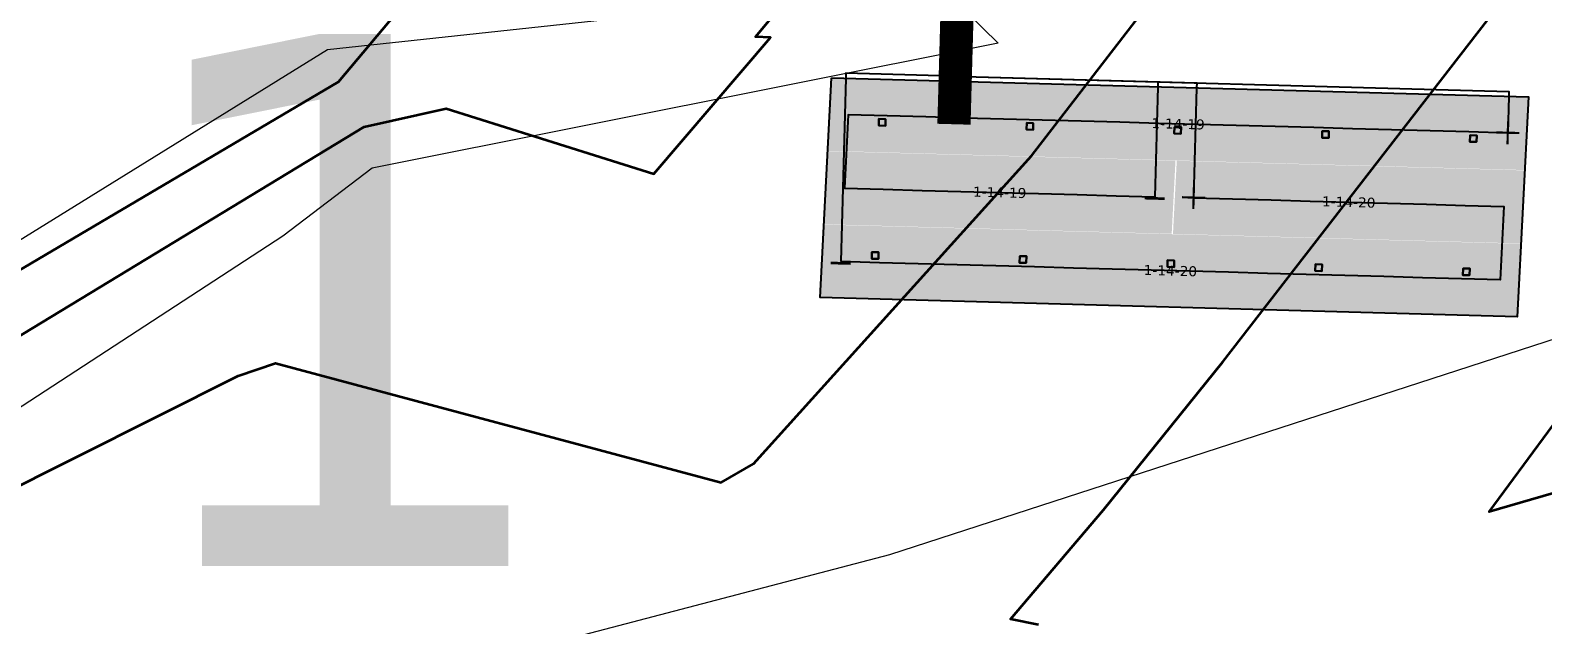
# Model space of a CAD drawing. Header units: metres. Extents: x 1477905 to 1478744, y 4202276 to 4202610.
# Drawn here: x 1478429.71 to 1478475.23, y 4202398.02 to 4202415.9 of the extents above; entities that cross this region are included whole.
import ezdxf

# ---------------------------------------------------------------- set-up
doc = ezdxf.new("R2010")
doc.units = ezdxf.units.M
doc.layers.add('Nouveau Terrain - CN - Courbes', color=22, linetype='Continuous', lineweight=0)
for name, color, linetype in [('PVcase Device Coloring', 7, 'Continuous'), ('PVcase Polarity Symbols', 7, 'Continuous'), ('PVcase Poles', 7, 'Continuous'), ('PVcase PV Area', 30, 'Continuous'), ('PVcase PV Modules (full frames)', 142, 'Continuous'), ('PVcase PV Modules (optimised)', 142, 'Continuous'), ('PVcase String Cables', 150, 'Continuous'), ('PVcase Stringing Numbers', 7, 'Continuous'), ('PVcase Strings', 92, 'Continuous'), ('PVcase Trenches', 7, 'Continuous'), ('PVCasePVAreaInfoNumbers', 1, 'Continuous')]:
    doc.layers.add(name, color=color, linetype=linetype)
doc.layers.add('PVcase Offsets', color=240, linetype='Continuous', plot=False)
doc.styles.get("Standard").update_dxf_attribs({"font": 'verdana.ttf'})
doc.styles.add('UBS-Style de texte', font='verdana.ttf')

# ---------------------------------------------------------------- blocks, each defined once
blk = doc.blocks.new('3P18@15DEG F FX ID2 PVBlock')
at = {"layer": 'PVcase PV Modules (optimised)', "color": 0}
blk.add_polyline3d([(0, 0, 1.773945735132677), (21.06698842950539, -0.5810537936249747, 1.773945735132684), (20.88445742833418, -7.198992669318526, 7.019385073192552e-15), (-0.182531001171211, -6.617938875693552, 0)], close=True, dxfattribs=at)

msp = doc.modelspace()

# ---------------------------------------------------------------- hatches: boundary and pattern name
at = {"layer": 'PVcase Device Coloring', "true_color": 0x00ff40, "transparency": 33554582}
for points in [[(1478453.821430499, 4202414.47603689), (1478453.707325889, 4202412.277968223), (1478474.687536956, 4202411.699307856), (1478474.801641565, 4202413.897376523)], [(1478453.706824992, 4202412.268319107), (1478453.592720382, 4202410.070250439), (1478464.06341362, 4202409.781455671), (1478464.17751823, 4202411.979524339)], [(1478464.216342819, 4202411.978453509), (1478464.10223821, 4202409.780384841), (1478474.572931448, 4202409.491590072), (1478474.687036058, 4202411.68965874)], [(1478453.592219484, 4202410.060601323), (1478453.478114875, 4202407.862532656), (1478474.458325941, 4202407.283872289), (1478474.57243055, 4202409.481940956)]]:
    msp.add_hatch(color=100, dxfattribs=at).paths.add_polyline_path(points, flags=0)

# ---------------------------------------------------------------- linework, layer by layer
at = {"layer": 'Nouveau Terrain - CN - Courbes', "linetype": 'Continuous', "lineweight": 35}
for points in [[(1478479.04729392, 4202402.991108484, 65), (1478473.620589757, 4202401.417096424, 65), (1478475.985826699, 4202404.625406353, 65), (1478479.081299543, 4202408.366937595, 65), (1478480.429402437, 4202408.946411879, 65), (1478485.40812982, 4202410.008290214, 65), (1478487.609477454, 4202415.586895473, 65), (1478513.964444778, 4202433.312340741, 65), (1478556.971374048, 4202460.598036304, 65), (1478557.432209718, 4202461.599895009, 65), (1478559.407499856, 4202462.247799107, 65), (1478561.959309776, 4202463.805026239, 65), (1478569.909404268, 4202469.411276964, 65), (1478584.394987576, 4202477.759410393, 65), (1478587.342653569, 4202479.804456011, 65)], [(1478460.05602341, 4202398.024387334, 66), (1478459.212787518, 4202398.190406777, 66), (1478462.015698838, 4202401.475463587, 66), (1478465.607678771, 4202405.935287581, 66), (1478474.120264327, 4202416.931485549, 66), (1478475.004602611, 4202417.081417836, 66), (1478482.580715698, 4202425.772784553, 66), (1478516.306781525, 4202448.862316032, 66), (1478517.882323446, 4202450.561830505, 66), (1478520.160226136, 4202452.125735318, 66), (1478525.940551864, 4202455.216131345, 66), (1478534.350687071, 4202460.458383814, 66), (1478536.699811654, 4202461.468913687, 66), (1478544.439863948, 4202462.628009935, 66)], [(1478371.904906568, 4202394.085181117, 69), (1478376.54700921, 4202394.075672243, 69), (1478391.539807126, 4202395.311456992, 69), (1478400.269800338, 4202397.321991656, 69), (1478408.689652274, 4202399.772030428, 69), (1478424.887139112, 4202406.04044107, 69), (1478438.98237093, 4202414.353590136, 69), (1478457.836714113, 4202436.769929189, 69), (1478460.210800517, 4202439.509695349, 69), (1478465.687096998, 4202446.209576218, 69), (1478472.501391835, 4202453.921978666, 69), (1478473.773514398, 4202455.135314297, 69), (1478475.676561897, 4202456.43033038, 69), (1478476.556634802, 4202457.597149555, 69), (1478477.221848826, 4202460.387904929, 69), (1478476.938526016, 4202460.801135812, 69), (1478475.746084739, 4202460.850672166, 69)], [(1478387.232329983, 4202386.094619704, 67), (1478390.908338942, 4202388.990672459, 67), (1478394.47325859, 4202390.825382657, 67), (1478403.84511512, 4202393.310762256, 67), (1478406.848609371, 4202393.746526284, 67), (1478419.865804031, 4202397.782705342, 67), (1478421.240200262, 4202398.136099674, 67), (1478435.962054715, 4202405.513392548, 67), (1478437.087439957, 4202405.888138734, 67), (1478450.501439546, 4202402.302026521, 67), (1478451.480135427, 4202402.868218603, 67), (1478459.843731548, 4202412.131789844, 67), (1478463.308035592, 4202416.60683128, 67), (1478463.581035824, 4202416.653115184, 67), (1478482.375803458, 4202438.020804289, 67), (1478497.450971379, 4202448.386024848, 67), (1478505.261635727, 4202457.458648583, 67), (1478506.615047561, 4202458.523228514, 67), (1478512.302633515, 4202459.35741089, 67)], [(1478382.674951955, 4202393.064972125, 68), (1478392.160012456, 4202393.915539281, 68), (1478408.572602311, 4202397.695391111, 68), (1478411.005924529, 4202398.345791377, 68), (1478424.425779848, 4202403.867494396, 68), (1478429.207365926, 4202406.60018896, 68), (1478439.759842597, 4202413.003954636, 68), (1478442.229096557, 4202413.551373658, 68), (1478448.473699888, 4202411.585819535, 68), (1478451.987202559, 4202415.68831224, 68), (1478451.533455446, 4202415.710749501, 68), (1478460.384080741, 4202426.321204039, 68), (1478480.902368245, 4202449.234239168, 68), (1478483.493196187, 4202452.662001734, 68), (1478486.112530289, 4202454.424431515, 68), (1478486.203066048, 4202455.292994858, 68), (1478486.093835264, 4202455.643218388, 68), (1478487.074422432, 4202456.74510361, 68), (1478488.47562959, 4202457.155392223, 68), (1478492.289136846, 4202457.795992169, 68)]]:
    msp.add_polyline3d(points, dxfattribs=at)
at = {"layer": 'PVcase Offsets', "lineweight": 0}
msp.add_lwpolyline([(1478336.653279952, 4202397.082392415), (1478356.385953678, 4202396.519272732), (1478375.33579532, 4202395.432378176), (1478391.166266549, 4202396.634296417), (1478409.792044454, 4202400.420287794), (1478424.338882128, 4202406.468685866), (1478438.649206015, 4202415.323394071), (1478457.015813257, 4202417.309375491), (1478458.840180576, 4202415.514034653), (1478439.998147151, 4202411.754207935), (1478437.313229889, 4202409.707450787), (1478427.14903107, 4202403.095863849), (1478411.99033549, 4202396.586962639), (1478407.669610445, 4202395.390793254), (1478392.689300861, 4202392.081348936), (1478388.430220432, 4202391.892159718), (1478375.013395144, 4202392.502047614), (1478356.330812155, 4202394.520033022), (1478337.247345298, 4202393.893641054)], dxfattribs=at)
at = {"layer": 'PVcase Poles'}
for points in [[(1478455.244308715, 4202413.040261251, 66.47593854163593), (1478455.249822868, 4202413.240185223, 66.47593854163593), (1478455.249822868, 4202413.240185223, 69.53954613481496), (1478455.244308715, 4202413.040261251, 69.48573464034574), (1478455.244308715, 4202413.040261251, 66.47593854163593), (1478455.444232686, 4202413.034747099, 66.47593854163593), (1478455.444232686, 4202413.034747099, 69.4675253967087), (1478455.244308715, 4202413.040261251, 69.48573464034574), (1478455.444232686, 4202413.034747099, 69.4675253967087), (1478455.449746838, 4202413.23467107, 69.52133689117791), (1478455.449746838, 4202413.23467107, 66.47593854163593), (1478455.444232686, 4202413.034747099, 66.47593854163593), (1478455.449746838, 4202413.23467107, 66.47593854163593), (1478455.249822868, 4202413.240185223, 66.47593854163593), (1478455.449746838, 4202413.23467107, 66.47593854163593), (1478455.449746838, 4202413.23467107, 69.52133689117791), (1478455.249822868, 4202413.240185223, 69.53954613481496)], [(1478459.693208514, 4202412.917555051, 66.0688520323962), (1478459.698722666, 4202413.117479023, 66.0688520323962), (1478459.698722666, 4202413.117479023, 69.1343365948804), (1478459.693208514, 4202412.917555051, 69.08052510041117), (1478459.693208514, 4202412.917555051, 66.0688520323962), (1478459.893132485, 4202412.912040899, 66.0688520323962), (1478459.893132485, 4202412.912040899, 69.06231585677412), (1478459.693208514, 4202412.917555051, 69.08052510041117), (1478459.893132485, 4202412.912040899, 69.06231585677412), (1478459.898646637, 4202413.11196487, 69.11612735124335), (1478459.898646637, 4202413.11196487, 66.0688520323962), (1478459.893132485, 4202412.912040899, 66.0688520323962), (1478459.898646637, 4202413.11196487, 66.0688520323962), (1478459.698722666, 4202413.117479023, 66.0688520323962), (1478459.898646637, 4202413.11196487, 66.0688520323962), (1478459.898646637, 4202413.11196487, 69.11612735124335), (1478459.698722666, 4202413.117479023, 69.1343365948804)], [(1478464.142108312, 4202412.79484885, 65.6389942663433), (1478464.147622465, 4202412.994772822, 65.6389942663433), (1478464.147622465, 4202412.994772822, 68.72912705469301), (1478464.142108312, 4202412.79484885, 68.67531556022378), (1478464.142108312, 4202412.79484885, 65.6389942663433), (1478464.342032283, 4202412.789334698, 65.6389942663433), (1478464.342032283, 4202412.789334698, 68.65710631658673), (1478464.142108312, 4202412.79484885, 68.67531556022378), (1478464.342032283, 4202412.789334698, 68.65710631658673), (1478464.347546435, 4202412.989258669, 68.71091781105596), (1478464.347546435, 4202412.989258669, 65.6389942663433), (1478464.342032283, 4202412.789334698, 65.6389942663433), (1478464.347546435, 4202412.989258669, 65.6389942663433), (1478464.147622465, 4202412.994772822, 65.6389942663433), (1478464.347546435, 4202412.989258669, 65.6389942663433), (1478464.347546435, 4202412.989258669, 68.71091781105596), (1478464.147622465, 4202412.994772822, 68.72912705469301)], [(1478468.591008111, 4202412.67214265, 65.21426823142079), (1478468.596522263, 4202412.872066622, 65.21426823142079), (1478468.596522263, 4202412.872066622, 68.3239175147779), (1478468.591008111, 4202412.67214265, 68.27010602030867), (1478468.591008111, 4202412.67214265, 65.21426823142079), (1478468.790932081, 4202412.666628498, 65.21426823142079), (1478468.790932081, 4202412.666628498, 68.25189677667163), (1478468.591008111, 4202412.67214265, 68.27010602030867), (1478468.790932081, 4202412.666628498, 68.25189677667163), (1478468.796446234, 4202412.866552469, 68.30570827114086), (1478468.796446234, 4202412.866552469, 65.21426823142079), (1478468.790932081, 4202412.666628498, 65.21426823142079), (1478468.796446234, 4202412.866552469, 65.21426823142079), (1478468.596522263, 4202412.872066622, 65.21426823142079), (1478468.796446234, 4202412.866552469, 65.21426823142079), (1478468.796446234, 4202412.866552469, 68.30570827114086), (1478468.596522263, 4202412.872066622, 68.3239175147779)], [(1478473.039907909, 4202412.549436449, 64.79781992709114), (1478473.045422062, 4202412.749360421, 64.79781992709114), (1478473.045422062, 4202412.749360421, 67.91870797459052), (1478473.039907909, 4202412.549436449, 67.86489648012129), (1478473.039907909, 4202412.549436449, 64.79781992709114), (1478473.23983188, 4202412.543922297, 64.79781992709114), (1478473.23983188, 4202412.543922297, 67.84668723648424), (1478473.039907909, 4202412.549436449, 67.86489648012129), (1478473.23983188, 4202412.543922297, 67.84668723648424), (1478473.245346032, 4202412.743846268, 67.90049873095347), (1478473.245346032, 4202412.743846268, 64.79781992709114), (1478473.23983188, 4202412.543922297, 64.79781992709114), (1478473.245346032, 4202412.743846268, 64.79781992709114), (1478473.045422062, 4202412.749360421, 64.79781992709114), (1478473.245346032, 4202412.743846268, 64.79781992709114), (1478473.245346032, 4202412.743846268, 67.90049873095347), (1478473.045422062, 4202412.749360421, 67.91870797459052)], [(1478455.036311102, 4202409.03347274, 66.18126618873823), (1478455.041825254, 4202409.233396712, 66.18126618873823), (1478455.041825254, 4202409.233396712, 68.46922891979005), (1478455.036311102, 4202409.03347274, 68.41541742532083), (1478455.036311102, 4202409.03347274, 66.18126618873823), (1478455.236235073, 4202409.027958588, 66.18126618873823), (1478455.236235073, 4202409.027958588, 68.39720818168378), (1478455.036311102, 4202409.03347274, 68.41541742532083), (1478455.236235073, 4202409.027958588, 68.39720818168378), (1478455.241749225, 4202409.227882559, 68.45101967615301), (1478455.241749225, 4202409.227882559, 66.18126618873823), (1478455.236235073, 4202409.027958588, 66.18126618873823), (1478455.241749225, 4202409.227882559, 66.18126618873823), (1478455.041825254, 4202409.233396712, 66.18126618873823), (1478455.241749225, 4202409.227882559, 66.18126618873823), (1478455.241749225, 4202409.227882559, 68.45101967615301), (1478455.041825254, 4202409.233396712, 68.46922891979005)], [(1478459.4852109, 4202408.91076654, 65.77557389917175), (1478459.490725053, 4202409.110690512, 65.77557389917175), (1478459.490725053, 4202409.110690512, 68.06401937987495), (1478459.4852109, 4202408.91076654, 68.01020788540572), (1478459.4852109, 4202408.91076654, 65.77557389917175), (1478459.685134871, 4202408.905252388, 65.77557389917175), (1478459.685134871, 4202408.905252388, 67.99199864176867), (1478459.4852109, 4202408.91076654, 68.01020788540572), (1478459.685134871, 4202408.905252388, 67.99199864176867), (1478459.690649023, 4202409.105176359, 68.0458101362379), (1478459.690649023, 4202409.105176359, 65.77557389917175), (1478459.685134871, 4202408.905252388, 65.77557389917175), (1478459.690649023, 4202409.105176359, 65.77557389917175), (1478459.490725053, 4202409.110690512, 65.77557389917175), (1478459.690649023, 4202409.105176359, 65.77557389917175), (1478459.690649023, 4202409.105176359, 68.0458101362379), (1478459.490725053, 4202409.110690512, 68.06401937987495)], [(1478463.934110699, 4202408.788060339, 65.36498227357708), (1478463.939624851, 4202408.987984311, 65.36498227357708), (1478463.939624851, 4202408.987984311, 67.65880983968756), (1478463.934110699, 4202408.788060339, 67.60499834521833), (1478463.934110699, 4202408.788060339, 65.36498227357708), (1478464.134034669, 4202408.782546187, 65.36498227357708), (1478464.134034669, 4202408.782546187, 67.58678910158129), (1478463.934110699, 4202408.788060339, 67.60499834521833), (1478464.134034669, 4202408.782546187, 67.58678910158129), (1478464.139548822, 4202408.982470158, 67.64060059605052), (1478464.139548822, 4202408.982470158, 65.36498227357708), (1478464.134034669, 4202408.782546187, 65.36498227357708), (1478464.139548822, 4202408.982470158, 65.36498227357708), (1478463.939624851, 4202408.987984311, 65.36498227357708), (1478464.139548822, 4202408.982470158, 65.36498227357708), (1478464.139548822, 4202408.982470158, 67.64060059605052), (1478463.939624851, 4202408.987984311, 67.65880983968756)], [(1478468.383010497, 4202408.665354138, 64.93974637135662), (1478468.388524649, 4202408.86527811, 64.93974637135662), (1478468.388524649, 4202408.86527811, 67.25360029951963), (1478468.383010497, 4202408.665354138, 67.19978880505042), (1478468.383010497, 4202408.665354138, 64.93974637135662), (1478468.582934468, 4202408.659839986, 64.93974637135662), (1478468.582934468, 4202408.659839986, 67.18157956141337), (1478468.383010497, 4202408.665354138, 67.19978880505042), (1478468.582934468, 4202408.659839986, 67.18157956141337), (1478468.58844862, 4202408.859763958, 67.23539105588259), (1478468.58844862, 4202408.859763958, 64.93974637135662), (1478468.582934468, 4202408.659839986, 64.93974637135662), (1478468.58844862, 4202408.859763958, 64.93974637135662), (1478468.388524649, 4202408.86527811, 64.93974637135662), (1478468.58844862, 4202408.859763958, 64.93974637135662), (1478468.58844862, 4202408.859763958, 67.23539105588259), (1478468.388524649, 4202408.86527811, 67.25360029951963)], [(1478472.831910296, 4202408.542647937, 64.54186256142232), (1478472.837424448, 4202408.742571909, 64.54186256142232), (1478472.837424448, 4202408.742571909, 66.84839075931279), (1478472.831910296, 4202408.542647937, 66.79457926484356), (1478472.831910296, 4202408.542647937, 64.54186256142232), (1478473.031834267, 4202408.537133785, 64.54186256142232), (1478473.031834267, 4202408.537133785, 66.77637002120652), (1478472.831910296, 4202408.542647937, 66.79457926484356), (1478473.031834267, 4202408.537133785, 66.77637002120652), (1478473.037348419, 4202408.737057757, 66.83018151567575), (1478473.037348419, 4202408.737057757, 64.54186256142232), (1478473.031834267, 4202408.537133785, 64.54186256142232), (1478473.037348419, 4202408.737057757, 64.54186256142232), (1478472.837424448, 4202408.742571909, 64.54186256142232), (1478473.037348419, 4202408.737057757, 64.54186256142232), (1478473.037348419, 4202408.737057757, 66.83018151567575), (1478472.837424448, 4202408.742571909, 66.84839075931279)]]:
    msp.add_polyline3d(points, dxfattribs=at)
at = {"layer": 'PVcase PV Area', "color": 92, "lineweight": 0, "ltscale": 0.3}
msp.add_lwpolyline([(1478339.259568284, 4202438.995625216), (1478350.068033775, 4202437.937223447), (1478351.232465833, 4202444.959349633), (1478540.534256194, 4202439.738170348), (1478540.901876147, 4202436.232162382, -0.3139956367760866), (1478536.12052433, 4202430.113600746), (1478511.262201618, 4202419.774277388), (1478479.866163529, 4202408.008974139), (1478455.566751942, 4202400.12618837), (1478424.996123794, 4202392.130042891), (1478405.950104405, 4202386.211767361, -0.1137883790422365), (1478401.394384891, 4202385.911842342), (1478394.320368514, 4202388.689042576), (1478385.824395231, 4202392.672774198, 0.4395017912573829), (1478355.370027866, 4202381.467339296), (1478354.099964637, 4202377.634699788, -0.2556769067150101), (1478348.901034069, 4202372.930065227), (1478337.373768455, 4202370.62308633)], format="xyb", close=True, dxfattribs=at)
at = {"layer": 'PVcase String Cables'}
for points in [[(1478414.005574829, 4202433.993051308, 74.13955276937888), (1478435.040720615, 4202433.412875784, 72.9812509305466), (1478435.347755606, 4202433.404407376, 72.95878892240175), (1478456.335846844, 4202432.825529675, 71.13655079202223), (1478456.590860719, 4202432.818496075, 71.11350164944335), (1478457.953405293, 4202432.780915398, 70.99131719120633), (1478457.953405293, 4202432.780915398, 67.89605322179095), (1478457.881477739, 4202430.173072607, 67.70786785501518), (1478457.809550185, 4202427.565229817, 67.51974736450501), (1478457.737622631, 4202424.957387026, 67.33343128874391), (1478457.665695077, 4202422.349544236, 67.14727723095238), (1478457.593767523, 4202419.741701446, 66.95667326383902), (1478457.521839969, 4202417.133858656, 66.77064314308186), (1478457.449912415, 4202414.526015865, 66.5877437197098), (1478457.449912415, 4202414.526015865, 69.66466469273297), (1478474.214608131, 4202414.06362469, 68.13772208946679), (1478474.210472516, 4202413.913681704, 68.13739029056275), (1478474.180139454, 4202412.813910419, 67.84137608123045)], [(1478414.005574829, 4202433.993051308, 74.13955276937888), (1478435.040720615, 4202433.412875784, 72.9812509305466), (1478435.347755606, 4202433.404407376, 72.95878892240175), (1478456.335846844, 4202432.825529675, 71.13655079202223), (1478456.590860719, 4202432.818496075, 71.11350164944335), (1478457.953405293, 4202432.780915398, 70.99131719120633), (1478457.953405293, 4202432.780915398, 67.89605322179095), (1478457.881477739, 4202430.173072608, 67.70786785508635), (1478457.809550185, 4202427.565229817, 67.51974736450501), (1478457.737622631, 4202424.957387027, 67.3334312888126), (1478457.665695077, 4202422.349544236, 67.14727723093173), (1478457.593767523, 4202419.741701446, 66.95667326388808), (1478457.521839969, 4202417.133858656, 66.77064314306104), (1478457.449912415, 4202414.526015866, 66.58774371975805), (1478457.449912415, 4202414.526015866, 69.66466469271619), (1478463.651417233, 4202414.354970654, 69.09982641168949), (1478463.647281619, 4202414.205027672, 69.0994946127867), (1478463.556016118, 4202410.896058234, 68.20885308979362)], [(1478414.005574829, 4202433.993051308, 74.13955276937888), (1478435.040720615, 4202433.412875784, 72.9812509305466), (1478435.347755606, 4202433.404407376, 72.95878892240175), (1478456.335846844, 4202432.825529675, 71.13655079202223), (1478456.590860719, 4202432.818496075, 71.11350164944335), (1478457.953405293, 4202432.780915398, 70.99131719120633), (1478457.953405293, 4202432.780915398, 67.89605322179095), (1478457.881477739, 4202430.173072607, 67.70786785501518), (1478457.809550185, 4202427.565229817, 67.51974736450501), (1478457.737622631, 4202424.957387026, 67.33343128874391), (1478457.665695077, 4202422.349544236, 67.14727723095238), (1478457.593767523, 4202419.741701446, 66.95667326383902), (1478457.521839969, 4202417.133858656, 66.77064314308186), (1478457.449912415, 4202414.526015865, 66.5877437197098), (1478457.449912415, 4202414.526015865, 69.66466469273297), (1478464.819141436, 4202414.322763366, 68.99346910793373), (1478464.815005822, 4202414.172820383, 68.99313730902655), (1478464.723740321, 4202410.863850946, 68.10249578603346)], [(1478414.005574829, 4202433.993051308, 74.13955276937888), (1478435.040720615, 4202433.412875784, 72.9812509305466), (1478435.347755606, 4202433.404407376, 72.95878892240175), (1478456.335846844, 4202432.825529675, 71.13655079202223), (1478456.590860719, 4202432.818496075, 71.11350164944335), (1478457.953405284, 4202432.780915398, 70.99131719201999), (1478457.953405284, 4202432.780915398, 67.8960532225603), (1478457.881477731, 4202430.173072608, 67.70786785576182), (1478457.809550179, 4202427.565229817, 67.5197473650614), (1478457.737622626, 4202424.957387027, 67.33343128926559), (1478457.665695073, 4202422.349544236, 67.14727723128273), (1478457.59376752, 4202419.741701446, 66.95667326414008), (1478457.521839968, 4202417.133858656, 66.77064314316515), (1478457.449912415, 4202414.526015866, 66.58774371975805), (1478457.449912415, 4202414.526015866, 69.66466469271619), (1478454.255950539, 4202414.614109329, 69.9555734301129), (1478454.251814924, 4202414.464166352, 69.95524163123166), (1478454.099616986, 4202408.94599876, 68.46997279434207)]]:
    msp.add_polyline3d(points, dxfattribs=at)
at = {"layer": 'PVcase Strings'}
for points in [[(1478474.180139454, 4202412.813910419), (1478473.012415251, 4202412.846117708), (1478471.844691047, 4202412.878324997), (1478470.676966844, 4202412.910532285), (1478469.509242641, 4202412.942739574), (1478468.341518438, 4202412.974946863), (1478467.173794235, 4202413.007154152), (1478466.006070032, 4202413.039361441), (1478464.838345829, 4202413.071568729), (1478463.670621626, 4202413.103776018), (1478462.502897423, 4202413.135983307), (1478461.335173219, 4202413.168190595), (1478460.167449016, 4202413.200397884), (1478458.999724813, 4202413.232605172), (1478457.83200061, 4202413.264812461), (1478456.664276407, 4202413.29701975), (1478455.496552204, 4202413.329227039), (1478454.328828001, 4202413.361434327), (1478454.214222494, 4202411.153716544), (1478455.381946697, 4202411.121509255), (1478456.5496709, 4202411.089301966), (1478457.717395103, 4202411.057094677), (1478458.885119306, 4202411.024887389), (1478460.052843509, 4202410.9926801), (1478461.220567712, 4202410.960472811), (1478462.388291915, 4202410.928265523), (1478463.556016118, 4202410.896058234)], [(1478464.723740321, 4202410.863850946), (1478465.891464524, 4202410.831643657), (1478467.059188728, 4202410.799436368), (1478468.226912931, 4202410.767229079), (1478469.394637134, 4202410.73502179), (1478470.562361337, 4202410.702814502), (1478471.73008554, 4202410.670607213), (1478472.897809743, 4202410.638399924), (1478474.065533946, 4202410.606192635), (1478473.950928439, 4202408.398474852), (1478472.783204236, 4202408.43068214), (1478471.615480033, 4202408.462889429), (1478470.447755829, 4202408.495096718), (1478469.280031626, 4202408.527304007), (1478468.112307423, 4202408.559511296), (1478466.94458322, 4202408.591718584), (1478465.776859017, 4202408.623925873), (1478464.609134814, 4202408.656133162), (1478463.441410611, 4202408.688340451), (1478462.273686408, 4202408.720547739), (1478461.105962205, 4202408.752755027), (1478459.938238001, 4202408.784962316), (1478458.770513798, 4202408.817169605), (1478457.602789595, 4202408.849376894), (1478456.435065392, 4202408.881584182), (1478455.267341189, 4202408.913791471), (1478454.099616986, 4202408.94599876)]]:
    msp.add_lwpolyline(points, dxfattribs=at)
at = {"layer": 'PVcase Trenches', "color": 1, "const_width": 1}
msp.add_lwpolyline([(1478457.51000708, 4202413.077808494), (1478458.076802424, 4202433.627835142)], dxfattribs=at)

# ---------------------------------------------------------------- block references
at = {"layer": 'PVcase PV Modules (full frames)', "extrusion": (0.0906367199402197, -0.002499873683379884, 0.9958808842577738), "rotation": 271.5798884593579}
msp.add_blockref('3P18@15DEG F FX ID2 PVBlock', (4241579.043620246, -1356411.32976063, 123564.6317827109), dxfattribs=at)

# ---------------------------------------------------------------- texts
at = {"layer": 'PVcase Polarity Symbols', "color": 1, "char_height": 0.7000000000000001, "attachment_point": 5, "rotation": 358.42011154064215}
for insert in [(1478474.180139454, 4202412.813910419), (1478464.723740321, 4202410.863850946)]:
    msp.add_mtext('＋', dxfattribs=dict(at, insert=insert))
at = {"layer": 'PVcase Polarity Symbols', "color": 7, "char_height": 0.7000000000000001, "attachment_point": 5, "rotation": 358.42011154064215}
for insert in [(1478463.556016118, 4202410.896058234), (1478454.099616986, 4202408.94599876)]:
    msp.add_mtext('−', dxfattribs=dict(at, insert=insert))
at = {"layer": 'PVcase Stringing Numbers', "color": 18, "true_color": 0x000000, "char_height": 0.3, "attachment_point": 5, "rotation": 358.42011154064215, "style": 'UBS-Style de texte', "bg_fill": 1, "box_fill_scale": 1.5, "bg_fill_color": 7, "bg_fill_true_color": 16777215, "bg_fill_transparency": 0}
for s, insert in [('1-14-19', (1478464.254483727, 4202413.087672373)), ('1-14-19', (1478458.885119306, 4202411.024887389)), ('1-14-20', (1478469.394637134, 4202410.73502179)), ('1-14-20', (1478464.025272712, 4202408.672236806))]:
    msp.add_mtext(s, dxfattribs=dict(at, insert=insert))
at = {"layer": 'PVCasePVAreaInfoNumbers', "transparency": 33554557, "insert": (1478439.137822301, 4202407.791217981), "char_height": 16, "attachment_point": 5, "style": 'UBS-Style de texte'}
msp.add_mtext('1', dxfattribs=at)

doc.saveas('drawing.dxf')
